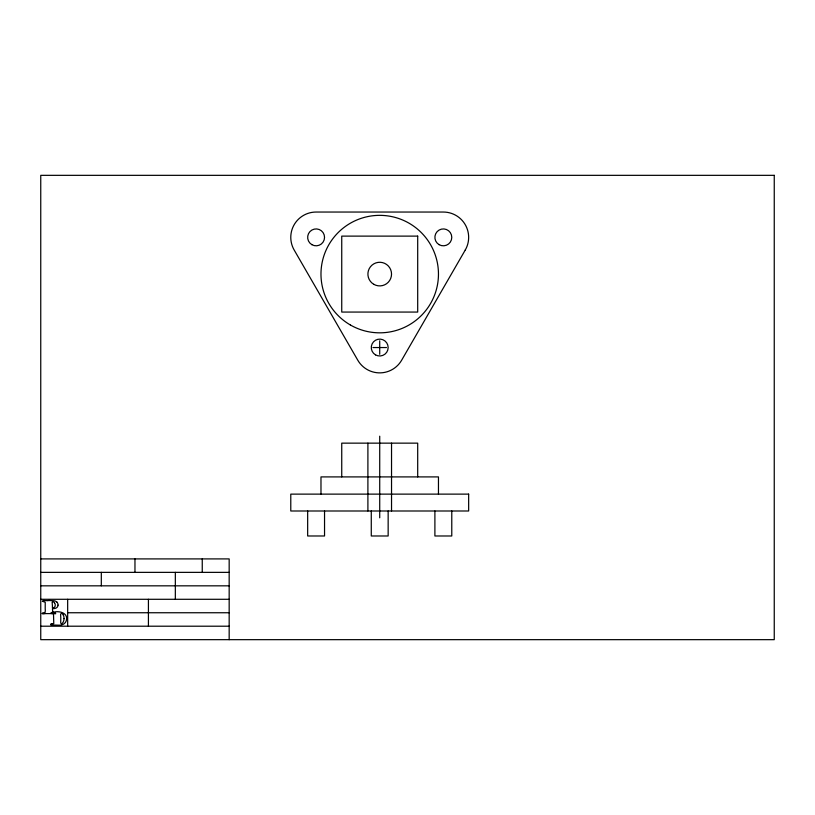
<?xml version="1.0" encoding="UTF-8"?>
<svg xmlns="http://www.w3.org/2000/svg" width="815" height="815" viewBox="0 0 815 815"><rect width="100%" height="100%" fill="white"/><g stroke="black" fill="none" stroke-linecap="round" stroke-linejoin="round"><path stroke-width="1.22" d="M50.642 613.338L51.365 612.564A8.364 8.364 0 0 1 52.272 612.391L53.393 612.208M57.997 605.107L57.957 605.545A3.26 3.26 0 0 1 57.172 607.216L56.49 607.817A6.469 6.469 0 0 1 53.169 608.642L52.415 608.673L52.812 612.544A2.506 2.506 0 0 0 53.27 612.656A6.255 6.255 0 0 1 53.8 612.686L54.157 612.717A6.255 6.255 0 0 0 54.687 612.758A7.742 7.742 0 0 0 55.002 612.809L55.145 612.829M51.172 623.995L50.897 624.086A1.029 1.029 0 0 0 50.55 624.585M53.556 612.177L53.698 612.147A2.965 2.965 0 0 1 54.055 612.096C59.383 610.659 68.328 613.063 66.412 620.174A5.888 5.888 0 0 1 65.21 622.67L64.202 623.669A7.967 7.967 0 0 1 59.077 625.187L54.238 625.054A38.468 38.468 0 0 0 52.394 625.074L52.017 625.085A2.924 2.924 0 0 1 51.213 625.013A1.915 1.915 0 0 1 50.866 624.881L50.662 624.657M49.328 600.523L49.195 600.523A10.065 10.065 0 0 0 47.861 600.614M372.964 347.547L386.473 347.547M40.75 558.907L229.168 558.907L229.168 639.663M40.75 572.364L229.168 572.364M40.75 585.832L229.168 585.832M40.75 599.29L229.168 599.29M44.835 600.614L47.861 600.614M67.665 612.748L229.168 612.748M52.252 624.045L53.77 623.638L53.495 613.675L55.695 613.746L55.43 612.88M40.75 626.205L229.168 626.205M52.792 601.755L52.934 601.755A1.875 1.875 0 0 1 54.116 602.295L54.595 602.896M49.532 600.533L53.546 600.716A5.175 5.175 0 0 1 56.663 601.867L56.979 602.173M51.752 613.603L53.515 613.736L52.995 613.522A4.177 4.177 0 0 0 52.068 613.614L45.63 613.603A6.011 6.011 0 0 0 45.161 613.654L44.163 613.797A12.174 12.174 0 0 1 42.9 613.889L42.003 613.563L42.686 612.911A3.932 3.932 0 0 1 43.032 612.849L44.448 612.564A2.119 2.119 0 0 0 45.09 612.473L45.304 610.506A9.576 9.576 0 0 0 45.263 609.528L45.243 609.355A4.085 4.085 0 0 1 45.202 608.958L45.233 602.265L42.288 601.226L43.582 600.523A10.065 10.065 0 0 1 44.835 600.614M63.346 615.142L62.419 613.807A2.088 2.088 0 0 0 61.268 613.338L60.595 614.378A12.755 12.755 0 0 0 60.616 615.07L60.667 615.906A14.303 14.303 0 0 1 60.697 616.649A13.203 13.203 0 0 1 60.779 618.014L60.707 622.966L61.319 623.76A1.661 1.661 0 0 0 62.052 623.516L63.03 622.395A6.561 6.561 0 0 0 63.336 621.764A8.109 8.109 0 0 0 64.028 618.646M451.775 510.995L451.775 535.985L434.894 535.985L434.894 510.995M438.46 494.124L438.46 476.907L320.978 476.907L320.978 494.124M417.698 476.907L417.698 443.146L341.74 443.146L341.74 476.907M391.536 443.146L391.536 510.995M388.154 510.995L388.154 535.985L371.273 535.985L371.273 510.995M379.719 340.792L379.719 354.301M379.719 436.188L379.719 517.81M367.901 443.146L367.901 510.995M324.543 510.995L324.543 535.985L307.663 535.985L307.663 510.995M202.252 558.907L202.252 572.364M175.337 572.364L175.337 599.29M148.422 599.29L148.422 626.205M134.964 558.907L134.964 572.364M101.315 572.364L101.315 585.832M67.665 599.29L67.665 626.205M52.415 607.43L52.415 605.545A4.921 4.921 0 0 1 52.313 604.608L52.313 604.424A6.571 6.571 0 0 0 52.221 603.365A5.787 5.787 0 0 0 52.17 602.723L52.16 602.591A3.769 3.769 0 0 1 52.129 602.234L52.313 601.847A1.06 1.06 0 0 1 52.792 601.765M63.397 615.121A8.7 8.7 0 0 1 63.977 618.646M56.989 602.163A4.177 4.177 0 0 1 58.028 605.117M51.325 623.944A5.654 5.654 0 0 1 52.252 624.056M54.564 602.917A3.668 3.668 0 0 1 54.768 606.869A2.048 2.048 0 0 1 53.169 607.633L53.118 607.633A2.323 2.323 0 0 1 52.404 607.552M465.263 250.022L401.642 360.21A25.316 25.316 0 0 1 357.785 360.21L294.174 250.022A25.316 25.316 0 0 1 316.098 212.043L443.329 212.043A25.316 25.316 0 0 1 465.263 250.022M774.25 175.337L40.75 175.337L40.75 639.663L774.25 639.663L774.25 175.337M417.698 236.116L341.74 236.116L341.74 312.064L417.698 312.064L417.698 236.116M468.656 494.124L290.782 494.124L290.782 510.995L468.656 510.995L468.656 494.124M350.348 324.961A58.741 58.741 0 0 0 438.46 274.095A58.741 58.741 0 0 0 350.348 223.218A58.741 58.741 0 0 0 350.348 324.961M311.88 244.673A8.435 8.435 0 0 0 324.543 237.359A8.435 8.435 0 0 0 311.88 230.054A8.435 8.435 0 0 0 311.88 244.673M375.501 354.861A8.435 8.435 0 0 0 388.154 347.547A8.435 8.435 0 0 0 375.501 340.242A8.435 8.435 0 0 0 375.501 354.861M439.112 244.673A8.435 8.435 0 0 0 451.775 237.359A8.435 8.435 0 0 0 439.112 230.054A8.435 8.435 0 0 0 439.112 244.673M373.81 284.323A11.818 11.818 0 0 0 391.536 274.095A11.818 11.818 0 0 0 373.81 263.856A11.818 11.818 0 0 0 373.81 284.323"/></g></svg>
